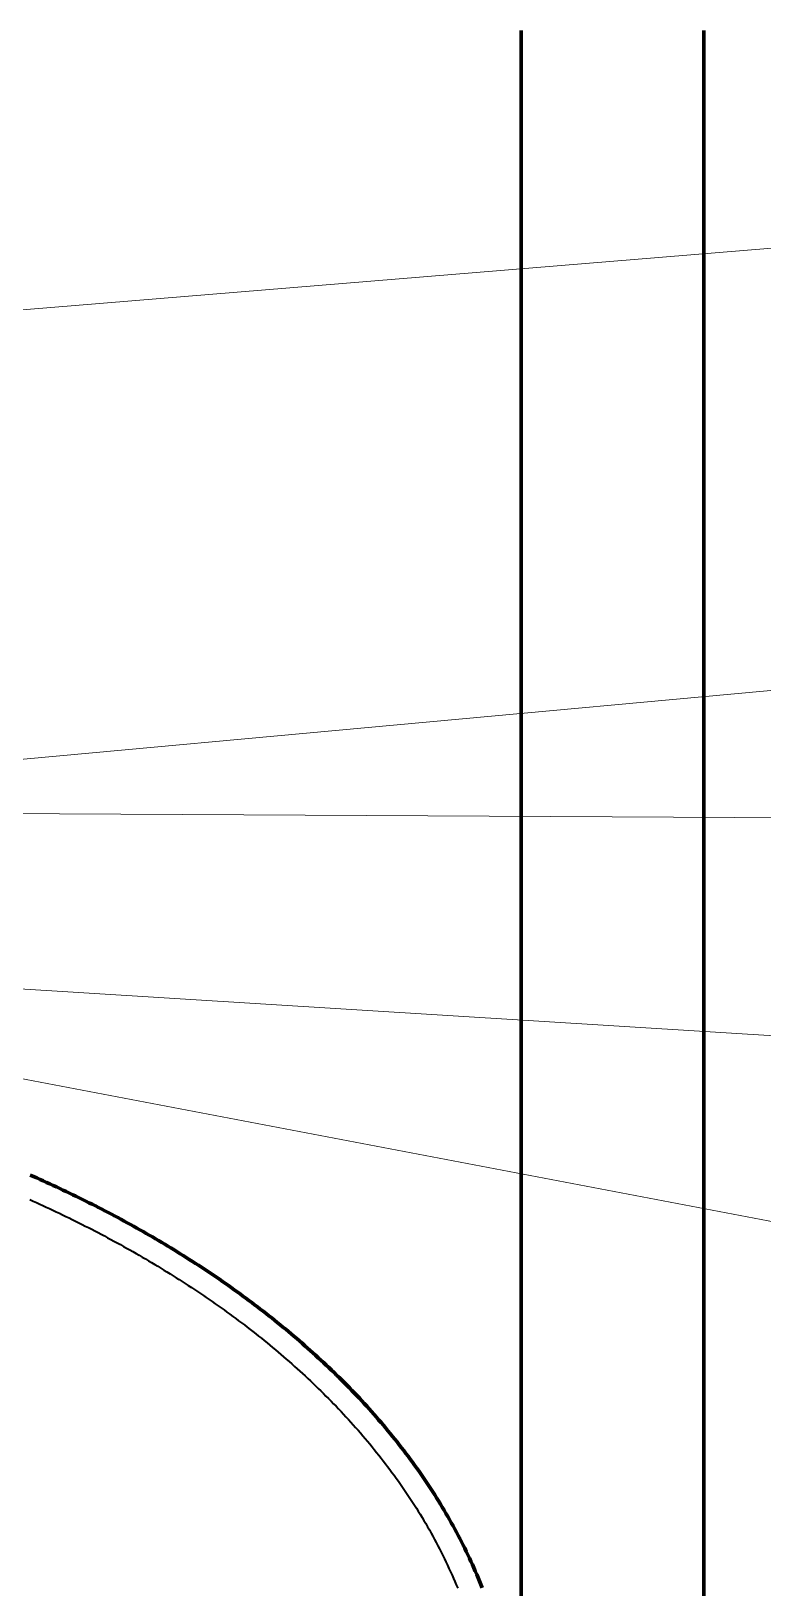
# Model space of a CAD drawing. Header units: millimetres. Extents: x 0 to 2382, y 0 to 420.
# Drawn here: x 171.09 to 181.25, y 292.65 to 314.26 of the extents above; entities that cross this region are included whole.
import ezdxf

# ---------------------------------------------------------------- set-up
doc = ezdxf.new("R2010")
doc.units = ezdxf.units.MM
doc.linetypes.add('IRAM-E-TRAZOS', pattern=[5, 4, -1])
for name, color, linetype, lineweight in [('01-VISIBLE', 7, 'CONTINUOUS', 70), ('02-OCULTA', 4, 'IRAM-E-TRAZOS', 35), ('08-FINA', 5, 'CONTINUOUS', 18)]:
    doc.layers.add(name, color=color, linetype=linetype, lineweight=lineweight)

msp = doc.modelspace()

# ---------------------------------------------------------------- linework, layer by layer
at = {"layer": '01-VISIBLE'}
for p, q in [((177.891, 313.671), (177.891, 277.209)), ((180.431, 313.671), (180.431, 277.209))]:
    msp.add_line(p, q, dxfattribs=at)
for points in [[(177.891, 314.271), (177.891, 314.221), (177.891, 314.171), (177.891, 314.121), (177.891, 314.071), (177.891, 314.021), (177.891, 313.971), (177.891, 313.921), (177.891, 313.871), (177.891, 313.821), (177.891, 313.771), (177.891, 313.721), (177.891, 313.671)], [(180.431, 314.271), (180.431, 314.221), (180.431, 314.171), (180.431, 314.121), (180.431, 314.071), (180.431, 314.021), (180.431, 313.971), (180.431, 313.921), (180.431, 313.871), (180.431, 313.821), (180.431, 313.771), (180.431, 313.721), (180.431, 313.671)], [(177.35, 292.648), (177.332, 292.695), (177.313, 292.741), (177.294, 292.788), (177.275, 292.834), (177.255, 292.88), (177.235, 292.926), (177.215, 292.972), (177.194, 293.017), (177.173, 293.063), (177.152, 293.108), (177.13, 293.153), (177.108, 293.199), (177.086, 293.243), (177.064, 293.288), (177.041, 293.333), (177.018, 293.377), (176.994, 293.422), (176.971, 293.466), (176.947, 293.51), (176.922, 293.554), (176.898, 293.597), (176.873, 293.641), (176.848, 293.684), (176.823, 293.727), (176.797, 293.77), (176.771, 293.813), (176.745, 293.856), (176.718, 293.898), (176.692, 293.941), (176.665, 293.983), (176.638, 294.025), (176.61, 294.067), (176.582, 294.109), (176.554, 294.15), (176.526, 294.192), (176.498, 294.233), (176.469, 294.274), (176.44, 294.315), (176.411, 294.355), (176.381, 294.396), (176.352, 294.436), (176.322, 294.477), (176.292, 294.517), (176.261, 294.556), (176.231, 294.596), (176.2, 294.636), (176.169, 294.675), (176.138, 294.714), (176.106, 294.753), (176.075, 294.792), (176.043, 294.831), (176.011, 294.869), (175.979, 294.908), (175.946, 294.946), (175.913, 294.984), (175.881, 295.021), (175.848, 295.059), (175.814, 295.097), (175.781, 295.134), (175.747, 295.171), (175.713, 295.208), (175.679, 295.245), (175.645, 295.281), (175.611, 295.318), (175.576, 295.354), (175.542, 295.39), (175.507, 295.426), (175.472, 295.462), (175.437, 295.498), (175.401, 295.533), (175.366, 295.568), (175.33, 295.604), (175.294, 295.639), (175.258, 295.673), (175.222, 295.708), (175.185, 295.742), (175.149, 295.777), (175.112, 295.811), (175.075, 295.845), (175.038, 295.879), (175.001, 295.912), (174.964, 295.946), (174.927, 295.979), (174.889, 296.012), (174.851, 296.045), (174.813, 296.078), (174.775, 296.111), (174.737, 296.143), (174.699, 296.175), (174.661, 296.208), (174.622, 296.24), (174.583, 296.271), (174.545, 296.303), (174.506, 296.335), (174.467, 296.366), (174.428, 296.397), (174.388, 296.428), (174.349, 296.459), (174.309, 296.49), (174.27, 296.521), (174.23, 296.551), (174.19, 296.581), (174.15, 296.611), (174.11, 296.641), (174.069, 296.671), (174.029, 296.701), (173.989, 296.73), (173.948, 296.76), (173.907, 296.789), (173.866, 296.818), (173.826, 296.847), (173.785, 296.876), (173.743, 296.904), (173.702, 296.933), (173.661, 296.961), (173.619, 296.989), (173.578, 297.017), (173.536, 297.045), (173.494, 297.073), (173.453, 297.1), (173.411, 297.128), (173.369, 297.155), (173.327, 297.182), (173.284, 297.209), (173.242, 297.236), (173.2, 297.262), (173.157, 297.289), (173.115, 297.315), (173.072, 297.342), (173.029, 297.368), (172.986, 297.394), (172.943, 297.419), (172.9, 297.445), (172.857, 297.471), (172.814, 297.496), (172.771, 297.521), (172.727, 297.546), (172.684, 297.571), (172.641, 297.596), (172.597, 297.621), (172.553, 297.645), (172.509, 297.67), (172.466, 297.694), (172.422, 297.718), (172.378, 297.742), (172.334, 297.766), (172.29, 297.79), (172.245, 297.813), (172.201, 297.837), (172.157, 297.86), (172.112, 297.883), (172.068, 297.906), (172.023, 297.929), (171.979, 297.952), (171.934, 297.975), (171.889, 297.997), (171.845, 298.02), (171.8, 298.042), (171.755, 298.064), (171.71, 298.086), (171.665, 298.108), (171.62, 298.13), (171.574, 298.151), (171.529, 298.173), (171.484, 298.194), (171.439, 298.215), (171.393, 298.237), (171.348, 298.258), (171.302, 298.278), (171.256, 298.299), (171.211, 298.32), (171.165, 298.34), (171.119, 298.361), (171.073, 298.381)]]:
    msp.add_lwpolyline(points, dxfattribs=at)
at = {"layer": '02-OCULTA'}
msp.add_lwpolyline([(171.069, 298.04), (171.115, 298.019), (171.161, 297.999), (171.206, 297.978), (171.252, 297.957), (171.297, 297.936), (171.343, 297.915), (171.388, 297.894), (171.434, 297.872), (171.479, 297.851), (171.524, 297.829), (171.569, 297.807), (171.614, 297.785), (171.659, 297.763), (171.704, 297.741), (171.749, 297.719), (171.794, 297.696), (171.838, 297.673), (171.883, 297.651), (171.928, 297.628), (171.972, 297.605), (172.017, 297.582), (172.061, 297.558), (172.105, 297.535), (172.149, 297.511), (172.194, 297.487), (172.238, 297.464), (172.282, 297.44), (172.326, 297.415), (172.369, 297.391), (172.413, 297.367), (172.457, 297.342), (172.5, 297.317), (172.544, 297.293), (172.587, 297.268), (172.631, 297.242), (172.674, 297.217), (172.717, 297.192), (172.76, 297.166), (172.803, 297.14), (172.846, 297.115), (172.889, 297.089), (172.932, 297.062), (172.974, 297.036), (173.017, 297.01), (173.059, 296.983), (173.102, 296.956), (173.144, 296.929), (173.186, 296.902), (173.228, 296.875), (173.27, 296.848), (173.312, 296.82), (173.354, 296.793), (173.396, 296.765), (173.437, 296.737), (173.479, 296.709), (173.52, 296.681), (173.561, 296.652), (173.603, 296.624), (173.644, 296.595), (173.685, 296.566), (173.726, 296.537), (173.766, 296.508), (173.807, 296.478), (173.847, 296.449), (173.888, 296.419), (173.928, 296.389), (173.968, 296.359), (174.008, 296.329), (174.048, 296.299), (174.088, 296.268), (174.128, 296.238), (174.167, 296.207), (174.206, 296.176), (174.246, 296.145), (174.285, 296.114), (174.324, 296.082), (174.363, 296.051), (174.402, 296.019), (174.44, 295.987), (174.479, 295.955), (174.517, 295.923), (174.555, 295.89), (174.593, 295.857), (174.631, 295.825), (174.669, 295.792), (174.707, 295.759), (174.744, 295.725), (174.781, 295.692), (174.819, 295.658), (174.856, 295.625), (174.892, 295.591), (174.929, 295.557), (174.966, 295.522), (175.002, 295.488), (175.038, 295.453), (175.074, 295.418), (175.11, 295.383), (175.146, 295.348), (175.181, 295.313), (175.217, 295.277), (175.252, 295.242), (175.287, 295.206), (175.322, 295.17), (175.357, 295.134), (175.391, 295.097), (175.425, 295.061), (175.459, 295.024), (175.493, 294.987), (175.527, 294.95), (175.561, 294.913), (175.594, 294.875), (175.627, 294.838), (175.66, 294.8), (175.693, 294.762), (175.725, 294.724), (175.757, 294.686), (175.79, 294.647), (175.821, 294.608), (175.853, 294.57), (175.885, 294.531), (175.916, 294.491), (175.947, 294.452), (175.978, 294.412), (176.008, 294.373), (176.038, 294.333), (176.069, 294.293), (176.098, 294.253), (176.128, 294.212), (176.157, 294.172), (176.187, 294.131), (176.215, 294.09), (176.244, 294.049), (176.272, 294.007), (176.301, 293.966), (176.329, 293.924), (176.356, 293.882), (176.384, 293.841), (176.411, 293.798), (176.437, 293.756), (176.464, 293.713), (176.49, 293.671), (176.516, 293.628), (176.542, 293.585), (176.567, 293.542), (176.592, 293.498), (176.617, 293.455), (176.641, 293.411), (176.666, 293.367), (176.689, 293.323), (176.713, 293.279), (176.736, 293.234), (176.759, 293.19), (176.782, 293.145), (176.804, 293.1), (176.826, 293.055), (176.848, 293.01), (176.869, 292.965), (176.89, 292.919), (176.911, 292.874), (176.932, 292.828), (176.952, 292.782), (176.972, 292.736), (176.991, 292.69), (177.011, 292.644)], dxfattribs=at)
at = {"layer": '08-FINA'}
for p, q in [((201.204, 312.881), (165.081, 309.906)), ((211.208, 307.844), (164.98, 303.605)), ((201.191, 303.231), (161.791, 303.446)), ((211.199, 298.458), (161.791, 301.535)), ((201.261, 293.956), (161.791, 301.459))]:
    msp.add_line(p, q, dxfattribs=at)

doc.saveas('drawing.dxf')
